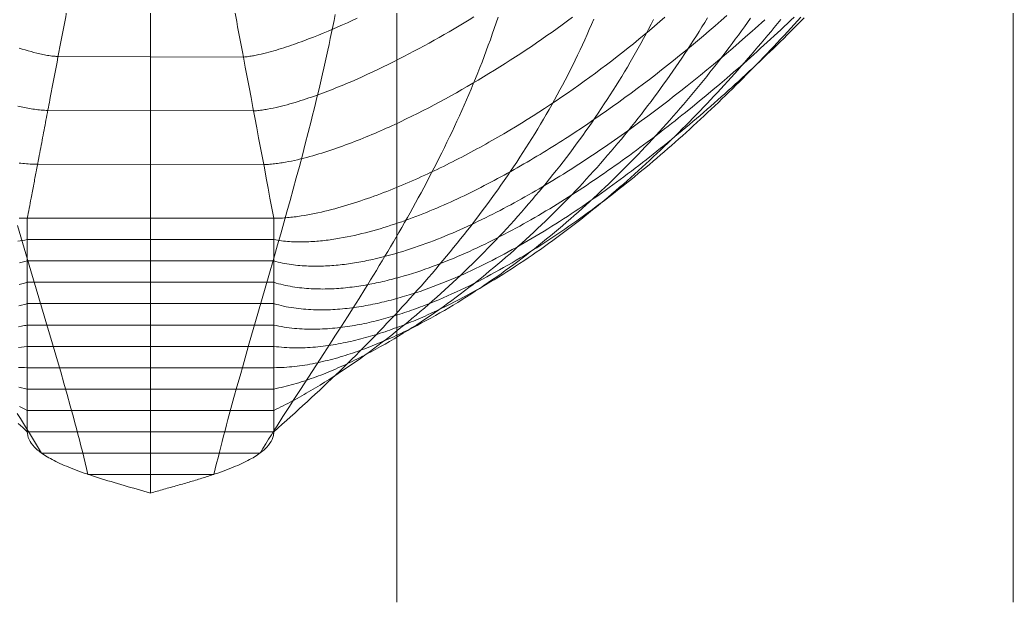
# Model space of a CAD drawing. Extents: x 11249 to 82946, y 15238 to 34763.
# Drawn here: x 55628 to 56434, y 24500 to 24973 of the extents above; entities that cross this region are included whole.
import ezdxf

# ---------------------------------------------------------------- set-up
doc = ezdxf.new("R2010")
doc.units = 0
doc.header["$LTSCALE"] = 250
doc.layers.add('03_Lines_Frames1', color=7, linetype='CONTINUOUS', lineweight=15)
doc.layers.add('03_Lines_Grid', color=253, linetype='CONTINUOUS', lineweight=15)
doc.layers.add('Make2D$Annotation$S0CO1', color=1, linetype='CONTINUOUS', true_color=0xff0000)

# ---------------------------------------------------------------- blocks, each defined once
blk = doc.blocks.new('*U5')
at = {"layer": '03_Lines_Grid'}
blk.add_line((0, -4367.57), (0, 3839.97), dxfattribs=at)
blk = doc.blocks.new('*U6')
at = {"layer": 'Make2D$Annotation$S0CO1', "color": 0, "linetype": 'ByBlock', "lineweight": -2, "transparency": 16777216}
for p in [(2000, 0), (2500, 0)]:
    blk.add_blockref('*U5', p, dxfattribs=at)

msp = doc.modelspace()

# ---------------------------------------------------------------- linework, layer by layer
at = {"layer": '03_Lines_Frames1', "color": 2}
for p, q in [((55733.82, 27131.63), (55733.82, 24588.99)), ((55633.82, 24812.01), (55633.82, 24638.81)), ((55833.82, 24638.81), (55833.82, 24812.01))]:
    msp.add_line(p, q, dxfattribs=at)
for points in [[(56015.88, 24975.32), (56014.33, 24970.67), (56012.78, 24966.1), (56011.19, 24961.53), (56009.58, 24956.97), (56007.93, 24952.43), (56006.26, 24947.89), (56004.56, 24943.37), (56002.82, 24938.85), (56001.07, 24934.35), (55999.32, 24929.95), (55997.54, 24925.56), (55995.75, 24921.19), (55993.92, 24916.82), (55992.07, 24912.47), (55990.2, 24908.13), (55988.31, 24903.79), (55986.39, 24899.47), (55984.45, 24895.16), (55982.48, 24890.86), (55980.5, 24886.57), (55978.49, 24882.29), (55976.46, 24878.02), (55974.4, 24873.75), (55972.33, 24869.5), (55970.23, 24865.25), (55968.18, 24861.14), (55966.11, 24857.04), (55964.02, 24852.94), (55961.91, 24848.86), (55959.79, 24844.79), (55957.65, 24840.73), (55955.5, 24836.67), (55953.32, 24832.63), (55951.14, 24828.59), (55948.93, 24824.57), (55946.71, 24820.55), (55944.48, 24816.53), (55942.23, 24812.53), (55939.96, 24808.53), (55937.69, 24804.54), (55935.39, 24800.55), (55933.14, 24796.67), (55930.88, 24792.8), (55928.62, 24788.94), (55926.34, 24785.09), (55924.05, 24781.25), (55921.75, 24777.41), (55919.44, 24773.59), (55917.12, 24769.76), (55914.79, 24765.95), (55912.45, 24762.14), (55910.11, 24758.33), (55907.75, 24754.53), (55903.01, 24746.93), (55898.23, 24739.35), (55893.53, 24731.94), (55888.8, 24724.54), (55884.05, 24717.16), (55879.29, 24709.78), (55874.51, 24702.41), (55855.39, 24673.02), (55850.65, 24665.71), (55845.92, 24658.39), (55841.22, 24651.06), (55836.55, 24643.71), (55834.22, 24640.03), (55831.9, 24636.34), (55829.6, 24632.64), (55827.3, 24628.94), (55825.01, 24625.22), (55822.73, 24621.5), (55645.3, 24621.5), (55642.89, 24625.53), (55640.47, 24629.55), (55638.03, 24633.56), (55635.58, 24637.55), (55633.13, 24641.54), (55630.66, 24645.52), (55628.18, 24649.49), (55625.7, 24653.46)], [(56201.54, 24976.64), (56196.8, 24972.44), (56192.04, 24968.28), (56187.26, 24964.15), (56182.45, 24960.04), (56177.67, 24956), (56172.87, 24952), (56168.04, 24948.02), (56163.19, 24944.07), (56158.32, 24940.14), (56153.43, 24936.24), (56148.51, 24932.38), (56143.57, 24928.53), (56138.67, 24924.76), (56133.74, 24921.02), (56128.79, 24917.3), (56123.82, 24913.61), (56118.83, 24909.95), (56113.82, 24906.32), (56108.79, 24902.72), (56103.73, 24899.14), (56098.7, 24895.63), (56093.65, 24892.15), (56088.57, 24888.7), (56083.48, 24885.27), (56078.36, 24881.89), (56073.22, 24878.53), (56070.64, 24876.87), (56068.06, 24875.21), (56065.47, 24873.56), (56062.88, 24871.92), (56060.29, 24870.3), (56057.7, 24868.68), (56055.1, 24867.08), (56052.5, 24865.49), (56049.89, 24863.9), (56047.28, 24862.32), (56044.66, 24860.76), (56042.03, 24859.2), (56039.4, 24857.65), (56036.76, 24856.11), (56034.12, 24854.59), (56031.47, 24853.07), (56028.82, 24851.56), (56026.16, 24850.07), (56023.49, 24848.58), (56020.81, 24847.11), (56018.14, 24845.65), (56015.46, 24844.2), (56012.77, 24842.76), (56010.08, 24841.34), (56007.38, 24839.92), (56004.68, 24838.52), (56001.97, 24837.13), (55999.25, 24835.76), (55996.52, 24834.39), (55993.79, 24833.04), (55991.05, 24831.71), (55988.31, 24830.38), (55985.56, 24829.07), (55982.8, 24827.78), (55980.04, 24826.5), (55977.26, 24825.23), (55974.48, 24823.98), (55971.69, 24822.74), (55968.9, 24821.52), (55966.1, 24820.32), (55963.29, 24819.13), (55960.47, 24817.96), (55957.65, 24816.81), (55954.82, 24815.67), (55951.97, 24814.55), (55949.12, 24813.45), (55946.26, 24812.37), (55943.4, 24811.31), (55940.53, 24810.27), (55937.64, 24809.25), (55934.76, 24808.25), (55931.86, 24807.28), (55928.94, 24806.32), (55926.02, 24805.39), (55923.09, 24804.48), (55920.15, 24803.6), (55917.21, 24802.74), (55914.25, 24801.91), (55911.29, 24801.11), (55908.32, 24800.33), (55905.32, 24799.58), (55902.32, 24798.86), (55899.31, 24798.18), (55896.29, 24797.53), (55893.26, 24796.91), (55890.23, 24796.33), (55887.19, 24795.79), (55885.66, 24795.53), (55884.14, 24795.28), (55882.6, 24795.04), (55881.06, 24794.82), (55879.52, 24794.6), (55877.97, 24794.39), (55876.43, 24794.2), (55874.88, 24794.02), (55873.34, 24793.85), (55871.79, 24793.69), (55870.23, 24793.54), (55868.66, 24793.41), (55867.1, 24793.29), (55865.54, 24793.18), (55863.97, 24793.09), (55862.4, 24793.02), (55860.84, 24792.95), (55859.27, 24792.91), (55857.68, 24792.87), (55856.1, 24792.86), (55854.51, 24792.86), (55852.93, 24792.88), (55851.34, 24792.91), (55849.76, 24792.97), (55848.18, 24793.04), (55846.59, 24793.14), (55844.99, 24793.25), (55843.38, 24793.39), (55841.78, 24793.54), (55840.18, 24793.72), (55838.59, 24793.93), (55836.99, 24794.16), (55835.41, 24794.41), (55833.82, 24794.69), (55633.82, 24794.69), (55631.94, 24794.36), (55630.05, 24794.06), (55628.16, 24793.79), (55626.27, 24793.53)], [(56245.21, 24973.33), (56242.6, 24970.12), (56239.98, 24966.92), (56237.35, 24963.72), (56234.71, 24960.54), (56232.06, 24957.37), (56229.4, 24954.2), (56226.72, 24951.05), (56224.04, 24947.9), (56221.34, 24944.77), (56218.63, 24941.64), (56215.91, 24938.53), (56213.2, 24935.44), (56210.47, 24932.36), (56207.73, 24929.29), (56204.98, 24926.24), (56202.22, 24923.19), (56199.45, 24920.15), (56196.67, 24917.12), (56193.87, 24914.11), (56191.07, 24911.1), (56188.25, 24908.1), (56185.43, 24905.12), (56182.59, 24902.14), (56179.74, 24899.18), (56176.88, 24896.22), (56174, 24893.28), (56171.12, 24890.35), (56168.24, 24887.44), (56165.34, 24884.54), (56162.44, 24881.66), (56159.52, 24878.78), (56156.6, 24875.92), (56153.66, 24873.07), (56150.71, 24870.23), (56147.75, 24867.4), (56144.77, 24864.59), (56141.79, 24861.78), (56138.79, 24858.99), (56135.79, 24856.21), (56132.77, 24853.45), (56129.74, 24850.69), (56126.69, 24847.95), (56123.64, 24845.23), (56120.58, 24842.52), (56117.51, 24839.83), (56114.43, 24837.15), (56111.34, 24834.48), (56108.23, 24831.83), (56105.11, 24829.19), (56101.98, 24826.57), (56098.84, 24823.96), (56095.69, 24821.37), (56092.52, 24818.79), (56089.34, 24816.23), (56086.15, 24813.68), (56082.95, 24811.15), (56079.73, 24808.63), (56076.5, 24806.13), (56073.26, 24803.65), (56070.01, 24801.18), (56066.74, 24798.74), (56063.46, 24796.31), (56060.17, 24793.89), (56056.87, 24791.5), (56053.55, 24789.13), (56050.22, 24786.77), (56046.88, 24784.43), (56043.52, 24782.11), (56040.15, 24779.82), (56036.76, 24777.54), (56033.36, 24775.28), (56029.95, 24773.05), (56026.52, 24770.83), (56023.08, 24768.64), (56019.62, 24766.47), (56016.15, 24764.32), (56012.67, 24762.2), (56009.16, 24760.1), (56005.65, 24758.02), (56002.12, 24755.97), (55998.57, 24753.94), (55995.01, 24751.94), (55991.44, 24749.97), (55987.84, 24748.02), (55984.23, 24746.11), (55980.6, 24744.22), (55976.96, 24742.36), (55973.3, 24740.53), (55969.63, 24738.73), (55965.94, 24736.97), (55962.23, 24735.24), (55958.5, 24733.54), (55956.63, 24732.7), (55954.75, 24731.88), (55952.87, 24731.06), (55950.99, 24730.25), (55949.1, 24729.45), (55947.21, 24728.66), (55945.31, 24727.88), (55943.41, 24727.11), (55941.51, 24726.36), (55939.6, 24725.61), (55937.68, 24724.87), (55935.77, 24724.14), (55933.84, 24723.43), (55931.92, 24722.72), (55929.98, 24722.02), (55928.04, 24721.34), (55926.09, 24720.66), (55924.14, 24720), (55922.18, 24719.35), (55920.22, 24718.71), (55918.26, 24718.09), (55916.29, 24717.48), (55914.32, 24716.88), (55912.34, 24716.3), (55910.36, 24715.73), (55908.38, 24715.17), (55906.39, 24714.63), (55904.4, 24714.11), (55902.4, 24713.6), (55900.4, 24713.1), (55898.38, 24712.62), (55896.36, 24712.15), (55894.34, 24711.7), (55892.31, 24711.26), (55890.28, 24710.85), (55888.24, 24710.45), (55886.21, 24710.07), (55884.16, 24709.71), (55882.11, 24709.36), (55880.05, 24709.04), (55877.98, 24708.73), (55875.92, 24708.45), (55873.85, 24708.18), (55871.77, 24707.94), (55869.7, 24707.72), (55867.62, 24707.53), (55865.52, 24707.35), (55863.43, 24707.2), (55861.33, 24707.08), (55859.22, 24706.98), (55857.12, 24706.91), (55855.02, 24706.86), (55852.91, 24706.84), (55850.81, 24706.85), (55848.68, 24706.89), (55846.55, 24706.96), (55844.42, 24707.07), (55842.29, 24707.2), (55840.17, 24707.37), (55838.05, 24707.58), (55835.93, 24707.81), (55833.82, 24708.09), (55633.82, 24708.09), (55631.4, 24707.78), (55628.98, 24707.5), (55626.56, 24707.27)]]:
    msp.add_lwpolyline(points, dxfattribs=at)
at = {"layer": '03_Lines_Frames1'}
for points in [[(55883.7, 24977.49), (55882.72, 24972.55), (55881.71, 24967.61), (55880.72, 24962.79), (55879.71, 24957.97), (55878.69, 24953.15), (55877.65, 24948.35), (55876.6, 24943.54), (55875.53, 24938.74), (55874.45, 24933.95), (55873.36, 24929.16), (55872.25, 24924.37), (55871.13, 24919.58), (55870, 24914.8), (55868.85, 24910.02), (55867.69, 24905.24), (55866.52, 24900.46), (55865.34, 24895.68), (55864.15, 24890.9), (55861.81, 24881.64), (55859.43, 24872.41), (55857.02, 24863.19), (55854.58, 24853.99), (55852.11, 24844.79), (55849.62, 24835.6), (55847.09, 24826.41), (55844.54, 24817.21), (55842.03, 24808.26), (55839.51, 24799.31), (55836.97, 24790.37), (55834.42, 24781.44), (55829.29, 24763.58), (55819.05, 24728.13), (55813.98, 24710.54), (55811.46, 24701.74), (55808.95, 24692.94), (55806.45, 24684.13), (55803.98, 24675.32), (55801.51, 24666.44), (55799.07, 24657.57), (55796.67, 24648.71), (55795.48, 24644.28), (55794.3, 24639.85), (55793.14, 24635.41), (55791.98, 24630.97), (55790.84, 24626.53), (55789.71, 24622.08), (55788.59, 24617.62), (55787.48, 24613.16), (55786.38, 24608.68), (55785.3, 24604.2), (55683.07, 24604.2), (55681.95, 24608.87), (55680.81, 24613.53), (55679.66, 24618.18), (55678.49, 24622.82), (55677.31, 24627.45), (55676.12, 24632.08), (55674.91, 24636.7), (55673.69, 24641.31), (55672.46, 24645.92), (55671.22, 24650.53), (55669.97, 24655.14), (55668.7, 24659.75), (55666.14, 24668.98), (55663.54, 24678.22), (55660.94, 24687.34), (55658.31, 24696.45), (55655.66, 24705.56), (55653, 24714.67), (55650.32, 24723.77), (55647.63, 24732.86), (55636.75, 24769.44), (55631.29, 24787.84), (55628.57, 24797.05), (55625.86, 24806.25)], [(55996.3, 24975.42), (55992.31, 24972.98), (55988.3, 24970.57), (55984.28, 24968.17), (55980.26, 24965.8), (55976.21, 24963.44), (55972.16, 24961.11), (55968.1, 24958.79), (55964.02, 24956.5), (55959.93, 24954.23), (55955.83, 24951.98), (55951.72, 24949.76), (55947.59, 24947.55), (55943.45, 24945.37), (55939.3, 24943.22), (55935.14, 24941.09), (55930.97, 24938.98), (55926.78, 24936.91), (55922.58, 24934.85), (55918.37, 24932.83), (55914.15, 24930.84), (55909.91, 24928.87), (55905.66, 24926.94), (55901.39, 24925.03), (55897.11, 24923.17), (55892.82, 24921.33), (55890.67, 24920.43), (55888.51, 24919.54), (55886.35, 24918.65), (55884.19, 24917.78), (55882.03, 24916.92), (55879.86, 24916.06), (55877.69, 24915.22), (55875.51, 24914.39), (55873.33, 24913.57), (55871.14, 24912.76), (55868.96, 24911.97), (55866.77, 24911.19), (55864.57, 24910.42), (55862.37, 24909.67), (55860.17, 24908.93), (55857.96, 24908.2), (55855.75, 24907.49), (55853.53, 24906.8), (55851.31, 24906.12), (55849.09, 24905.47), (55846.86, 24904.83), (55844.63, 24904.21), (55842.39, 24903.62), (55840.14, 24903.04), (55837.89, 24902.5), (55835.64, 24901.98), (55833.38, 24901.48), (55831.12, 24901.02), (55828.86, 24900.6), (55827.72, 24900.4), (55826.58, 24900.21), (55825.45, 24900.04), (55824.31, 24899.87), (55823.17, 24899.72), (55822.03, 24899.58), (55820.89, 24899.46), (55819.74, 24899.35), (55818.6, 24899.27), (55817.45, 24899.21), (55650.49, 24899.62), (55649.81, 24899.62), (55649.12, 24899.63), (55647.75, 24899.68), (55646.39, 24899.76), (55645.03, 24899.87), (55643.67, 24900), (55642.31, 24900.15), (55640.96, 24900.33), (55639.61, 24900.51), (55638.26, 24900.72), (55636.91, 24900.93), (55635.56, 24901.16), (55634.22, 24901.41), (55632.88, 24901.66), (55631.54, 24901.93), (55630.2, 24902.21), (55628.87, 24902.49), (55626.2, 24903.1)], [(56093.43, 24973.58), (56091.66, 24969.39), (56089.86, 24965.22), (56088.03, 24961.06), (56086.17, 24956.91), (56084.28, 24952.77), (56082.36, 24948.65), (56080.42, 24944.54), (56078.44, 24940.45), (56076.44, 24936.37), (56074.41, 24932.3), (56072.35, 24928.25), (56070.27, 24924.21), (56068.16, 24920.18), (56066.02, 24916.17), (56063.86, 24912.17), (56061.67, 24908.19), (56059.45, 24904.22), (56057.21, 24900.26), (56054.95, 24896.32), (56052.66, 24892.4), (56050.34, 24888.48), (56048, 24884.59), (56045.64, 24880.7), (56043.26, 24876.83), (56040.85, 24872.98), (56038.42, 24869.14), (56035.96, 24865.31), (56033.49, 24861.5), (56030.99, 24857.7), (56028.47, 24853.92), (56025.93, 24850.15), (56023.37, 24846.39), (56020.78, 24842.65), (56018.18, 24838.93), (56015.56, 24835.21), (56012.92, 24831.51), (56010.26, 24827.83), (56007.57, 24824.16), (56004.87, 24820.5), (56002.15, 24816.86), (55999.42, 24813.23), (55996.66, 24809.62), (55993.89, 24806.01), (55991.1, 24802.43), (55988.29, 24798.85), (55985.46, 24795.29), (55982.62, 24791.74), (55979.76, 24788.21), (55976.89, 24784.69), (55973.99, 24781.18), (55971.09, 24777.69), (55968.16, 24774.21), (55965.22, 24770.74), (55962.27, 24767.29), (55959.3, 24763.84), (55956.32, 24760.41), (55953.32, 24757), (55950.31, 24753.59), (55947.28, 24750.2), (55944.24, 24746.82), (55941.18, 24743.46), (55938.11, 24740.1), (55935.03, 24736.76), (55931.94, 24733.43), (55928.83, 24730.12), (55925.71, 24726.81), (55922.58, 24723.52), (55919.43, 24720.24), (55916.27, 24716.97), (55913.1, 24713.71), (55909.92, 24710.46), (55906.73, 24707.23), (55903.52, 24704), (55900.31, 24700.79), (55897.08, 24697.59), (55893.84, 24694.4), (55890.59, 24691.22), (55887.33, 24688.06), (55884.06, 24684.9), (55880.78, 24681.75), (55877.49, 24678.62), (55874.18, 24675.49), (55870.87, 24672.38), (55867.55, 24669.28), (55864.22, 24666.19), (55860.88, 24663.1), (55857.53, 24660.03), (55854.17, 24656.97), (55850.8, 24653.92), (55847.42, 24650.88), (55844.03, 24647.85), (55840.64, 24644.82), (55837.23, 24641.81), (55833.82, 24638.81), (55633.82, 24638.81), (55630.12, 24642.12), (55626.43, 24645.44)], [(56261.46, 24975.29), (56258.74, 24972.26), (56256.05, 24969.28), (56253.34, 24966.31), (56250.62, 24963.34), (56247.9, 24960.39), (56245.16, 24957.44), (56242.42, 24954.5), (56239.66, 24951.57), (56236.9, 24948.65), (56234.13, 24945.73), (56231.35, 24942.83), (56228.56, 24939.93), (56225.76, 24937.05), (56222.95, 24934.17), (56220.13, 24931.3), (56217.3, 24928.44), (56214.46, 24925.59), (56211.65, 24922.78), (56208.83, 24919.97), (56206, 24917.18), (56203.16, 24914.4), (56200.31, 24911.62), (56197.45, 24908.85), (56194.59, 24906.1), (56191.71, 24903.35), (56188.83, 24900.61), (56185.93, 24897.88), (56183.03, 24895.16), (56180.12, 24892.45), (56177.2, 24889.75), (56174.27, 24887.06), (56171.33, 24884.38), (56168.38, 24881.71), (56165.45, 24879.07), (56162.51, 24876.44), (56159.56, 24873.83), (56156.61, 24871.22), (56153.64, 24868.62), (56150.66, 24866.03), (56147.68, 24863.46), (56144.68, 24860.89), (56141.68, 24858.34), (56138.66, 24855.8), (56135.64, 24853.27), (56132.61, 24850.75), (56129.56, 24848.24), (56126.51, 24845.74), (56123.45, 24843.26), (56120.38, 24840.79), (56117.31, 24838.34), (56114.23, 24835.91), (56111.15, 24833.48), (56108.05, 24831.08), (56104.94, 24828.68), (56101.83, 24826.3), (56098.7, 24823.93), (56095.56, 24821.58), (56092.42, 24819.24), (56089.26, 24816.91), (56086.09, 24814.6), (56082.91, 24812.31), (56079.72, 24810.03), (56076.51, 24807.76), (56073.3, 24805.51), (56070.07, 24803.28), (56066.84, 24801.06), (56063.6, 24798.87), (56060.35, 24796.69), (56057.08, 24794.52), (56053.81, 24792.38), (56050.52, 24790.25), (56047.22, 24788.15), (56043.91, 24786.06), (56040.58, 24783.99), (56037.25, 24781.94), (56033.9, 24779.91), (56030.54, 24777.91), (56027.16, 24775.92), (56023.78, 24773.95), (56020.38, 24772.01), (56016.96, 24770.09), (56013.53, 24768.19), (56010.09, 24766.32), (56006.63, 24764.46), (56003.16, 24762.64), (55999.68, 24760.84), (55996.18, 24759.06), (55992.67, 24757.32), (55989.15, 24755.6), (55985.6, 24753.9), (55982.04, 24752.23), (55978.46, 24750.6), (55974.87, 24748.99), (55971.27, 24747.42), (55967.65, 24745.88), (55964.02, 24744.38), (55960.37, 24742.91), (55956.68, 24741.46), (55954.84, 24740.76), (55952.99, 24740.06), (55951.14, 24739.37), (55949.28, 24738.69), (55947.42, 24738.03), (55945.55, 24737.37), (55943.69, 24736.72), (55941.82, 24736.09), (55939.94, 24735.46), (55938.06, 24734.85), (55936.18, 24734.24), (55934.29, 24733.65), (55932.4, 24733.07), (55930.51, 24732.5), (55928.59, 24731.94), (55926.67, 24731.38), (55924.75, 24730.85), (55922.82, 24730.32), (55920.9, 24729.81), (55918.96, 24729.31), (55917.03, 24728.83), (55915.09, 24728.36), (55913.15, 24727.9), (55911.2, 24727.46), (55909.25, 24727.03), (55907.3, 24726.62), (55905.35, 24726.22), (55903.39, 24725.84), (55901.42, 24725.47), (55899.46, 24725.12), (55897.47, 24724.78), (55895.47, 24724.46), (55893.48, 24724.16), (55891.48, 24723.87), (55889.48, 24723.61), (55887.47, 24723.36), (55885.47, 24723.13), (55883.46, 24722.92), (55881.42, 24722.73), (55879.39, 24722.56), (55877.35, 24722.41), (55875.31, 24722.28), (55873.28, 24722.18), (55871.23, 24722.1), (55869.19, 24722.04), (55867.15, 24722), (55865.07, 24721.99), (55863, 24722.01), (55860.92, 24722.05), (55858.85, 24722.12), (55856.78, 24722.22), (55854.71, 24722.35), (55852.64, 24722.5), (55850.57, 24722.69), (55848.46, 24722.91), (55846.35, 24723.16), (55844.25, 24723.45), (55842.15, 24723.77), (55840.06, 24724.12), (55837.97, 24724.52), (55835.89, 24724.94), (55833.82, 24725.41), (55633.82, 24725.41), (55632.62, 24725.14), (55631.43, 24724.88), (55630.23, 24724.63), (55629.03, 24724.39), (55626.63, 24723.93)], [(56220.69, 24974.37), (56218.24, 24970.93), (56215.78, 24967.5), (56213.31, 24964.09), (56210.82, 24960.68), (56208.32, 24957.28), (56205.8, 24953.9), (56203.27, 24950.53), (56200.73, 24947.16), (56198.17, 24943.81), (56195.59, 24940.47), (56193, 24937.14), (56190.4, 24933.82), (56187.78, 24930.52), (56185.15, 24927.22), (56182.5, 24923.94), (56179.84, 24920.66), (56177.16, 24917.4), (56174.47, 24914.16), (56171.77, 24910.92), (56169.05, 24907.69), (56166.31, 24904.48), (56163.57, 24901.28), (56160.81, 24898.09), (56158.03, 24894.92), (56155.24, 24891.75), (56152.44, 24888.6), (56149.62, 24885.47), (56146.78, 24882.34), (56143.94, 24879.23), (56141.08, 24876.13), (56138.2, 24873.04), (56135.31, 24869.97), (56132.41, 24866.91), (56129.49, 24863.87), (56126.56, 24860.83), (56123.61, 24857.81), (56120.65, 24854.81), (56117.68, 24851.82), (56114.69, 24848.84), (56111.68, 24845.88), (56108.67, 24842.93), (56105.63, 24840), (56102.59, 24837.08), (56099.53, 24834.18), (56096.45, 24831.29), (56093.36, 24828.42), (56090.26, 24825.56), (56087.14, 24822.72), (56084.01, 24819.9), (56080.87, 24817.09), (56077.71, 24814.3), (56074.53, 24811.52), (56071.34, 24808.76), (56068.14, 24806.02), (56064.92, 24803.29), (56061.68, 24800.58), (56058.44, 24797.89), (56055.17, 24795.22), (56051.9, 24792.56), (56048.6, 24789.92), (56045.3, 24787.31), (56041.98, 24784.71), (56038.64, 24782.13), (56035.29, 24779.57), (56031.92, 24777.03), (56028.53, 24774.51), (56025.14, 24772.01), (56021.72, 24769.53), (56018.29, 24767.07), (56014.85, 24764.64), (56011.39, 24762.23), (56007.91, 24759.84), (56004.42, 24757.47), (56000.92, 24755.13), (55997.39, 24752.81), (55993.86, 24750.51), (55990.3, 24748.24), (55986.73, 24746), (55983.14, 24743.78), (55979.54, 24741.59), (55975.92, 24739.42), (55972.28, 24737.29), (55968.63, 24735.18), (55964.95, 24733.1), (55961.27, 24731.06), (55957.56, 24729.04), (55953.84, 24727.06), (55950.1, 24725.11), (55946.34, 24723.19), (55944.45, 24722.25), (55942.56, 24721.31), (55940.67, 24720.39), (55938.77, 24719.47), (55936.87, 24718.56), (55934.96, 24717.67), (55933.04, 24716.78), (55931.13, 24715.9), (55929.21, 24715.03), (55927.28, 24714.17), (55925.35, 24713.32), (55923.41, 24712.49), (55921.47, 24711.66), (55919.53, 24710.84), (55917.58, 24710.04), (55915.62, 24709.25), (55913.66, 24708.47), (55911.7, 24707.7), (55909.73, 24706.94), (55907.76, 24706.2), (55905.78, 24705.46), (55903.8, 24704.74), (55901.81, 24704.04), (55899.82, 24703.35), (55897.82, 24702.67), (55895.82, 24702), (55893.81, 24701.35), (55891.8, 24700.72), (55889.79, 24700.1), (55887.77, 24699.49), (55885.74, 24698.9), (55883.71, 24698.33), (55881.68, 24697.77), (55879.64, 24697.23), (55877.6, 24696.71), (55875.55, 24696.21), (55873.5, 24695.72), (55871.44, 24695.26), (55869.38, 24694.81), (55867.31, 24694.38), (55865.24, 24693.97), (55863.17, 24693.59), (55861.09, 24693.22), (55859.01, 24692.88), (55856.93, 24692.56), (55854.84, 24692.26), (55852.75, 24691.99), (55850.65, 24691.75), (55848.56, 24691.52), (55846.46, 24691.33), (55844.35, 24691.16), (55842.25, 24691.02), (55840.14, 24690.91), (55838.04, 24690.83), (55835.93, 24690.79), (55833.82, 24690.77), (55633.82, 24690.77), (55631.43, 24690.79), (55629.05, 24690.84), (55626.66, 24690.93)], [(56264.19, 24974.74), (56261.44, 24971.93), (56258.68, 24969.13), (56255.92, 24966.35), (56253.14, 24963.56), (56250.36, 24960.79), (56247.61, 24958.07), (56244.86, 24955.36), (56242.1, 24952.65), (56239.33, 24949.95), (56236.55, 24947.26), (56233.76, 24944.58), (56230.97, 24941.91), (56228.17, 24939.25), (56225.36, 24936.59), (56222.54, 24933.94), (56219.72, 24931.3), (56216.89, 24928.67), (56214.05, 24926.04), (56211.2, 24923.42), (56208.35, 24920.82), (56205.49, 24918.21), (56202.66, 24915.66), (56199.83, 24913.11), (56196.99, 24910.58), (56194.14, 24908.05), (56191.28, 24905.53), (56188.42, 24903.01), (56185.55, 24900.51), (56182.68, 24898.01), (56179.79, 24895.53), (56176.9, 24893.05), (56174.01, 24890.58), (56171.1, 24888.11), (56168.19, 24885.66), (56165.27, 24883.22), (56162.34, 24880.78), (56159.4, 24878.35), (56156.49, 24875.97), (56153.58, 24873.59), (56150.65, 24871.21), (56147.72, 24868.85), (56144.78, 24866.5), (56141.84, 24864.16), (56138.88, 24861.83), (56135.92, 24859.51), (56132.95, 24857.19), (56129.97, 24854.89), (56126.99, 24852.6), (56123.99, 24850.32), (56120.99, 24848.05), (56117.98, 24845.79), (56114.96, 24843.54), (56111.94, 24841.31), (56108.92, 24839.1), (56105.9, 24836.9), (56102.87, 24834.71), (56099.83, 24832.54), (56096.78, 24830.38), (56093.73, 24828.23), (56090.66, 24826.1), (56087.59, 24823.97), (56084.5, 24821.86), (56081.41, 24819.77), (56078.31, 24817.69), (56075.2, 24815.62), (56072.08, 24813.57), (56068.94, 24811.53), (56065.8, 24809.5), (56062.65, 24807.5), (56059.5, 24805.51), (56056.34, 24803.53), (56053.16, 24801.58), (56049.98, 24799.64), (56046.79, 24797.72), (56043.58, 24795.81), (56040.37, 24793.93), (56037.15, 24792.06), (56033.91, 24790.21), (56030.67, 24788.38), (56027.41, 24786.57), (56024.14, 24784.78), (56020.86, 24783.01), (56017.57, 24781.26), (56014.27, 24779.53), (56010.95, 24777.82), (56007.62, 24776.14), (56004.28, 24774.47), (56000.92, 24772.83), (55997.56, 24771.22), (55994.18, 24769.63), (55990.79, 24768.06), (55987.39, 24766.53), (55983.97, 24765.02), (55980.53, 24763.53), (55977.08, 24762.07), (55973.62, 24760.64), (55970.14, 24759.24), (55966.65, 24757.88), (55963.15, 24756.54), (55959.63, 24755.24), (55956.1, 24753.97), (55952.54, 24752.73), (55948.96, 24751.53), (55947.16, 24750.94), (55945.37, 24750.37), (55943.57, 24749.8), (55941.76, 24749.24), (55939.96, 24748.7), (55938.15, 24748.16), (55936.33, 24747.64), (55934.52, 24747.12), (55932.7, 24746.62), (55930.88, 24746.13), (55929.05, 24745.64), (55927.22, 24745.17), (55925.37, 24744.71), (55923.51, 24744.26), (55921.65, 24743.82), (55919.78, 24743.39), (55917.92, 24742.98), (55916.05, 24742.58), (55914.18, 24742.19), (55912.3, 24741.82), (55910.43, 24741.46), (55908.55, 24741.12), (55906.67, 24740.79), (55904.78, 24740.47), (55902.89, 24740.17), (55901, 24739.89), (55899.11, 24739.62), (55897.21, 24739.36), (55895.29, 24739.12), (55893.36, 24738.9), (55891.43, 24738.69), (55889.5, 24738.51), (55887.57, 24738.34), (55885.63, 24738.18), (55883.69, 24738.05), (55881.76, 24737.94), (55879.79, 24737.84), (55877.82, 24737.77), (55875.85, 24737.72), (55873.88, 24737.69), (55871.91, 24737.68), (55869.94, 24737.69), (55867.97, 24737.73), (55866, 24737.79), (55863.99, 24737.88), (55861.99, 24737.99), (55859.98, 24738.13), (55857.98, 24738.29), (55855.98, 24738.49), (55853.98, 24738.71), (55851.99, 24738.96), (55849.99, 24739.24), (55847.94, 24739.56), (55845.9, 24739.91), (55843.87, 24740.29), (55841.85, 24740.71), (55839.83, 24741.16), (55837.82, 24741.65), (55835.81, 24742.17), (55833.82, 24742.73), (55633.82, 24742.73), (55632.66, 24742.4), (55631.5, 24742.09), (55629.17, 24741.48), (55626.83, 24740.92)], [(56185.82, 24974.74), (56183.58, 24971.06), (56181.32, 24967.39), (56179.04, 24963.74), (56176.75, 24960.1), (56174.43, 24956.46), (56172.09, 24952.85), (56169.74, 24949.24), (56167.36, 24945.64), (56164.97, 24942.06), (56162.56, 24938.49), (56160.13, 24934.94), (56157.68, 24931.39), (56155.21, 24927.86), (56152.73, 24924.35), (56150.22, 24920.83), (56147.69, 24917.33), (56145.14, 24913.84), (56142.57, 24910.36), (56139.99, 24906.9), (56137.38, 24903.45), (56134.76, 24900.02), (56132.12, 24896.6), (56129.46, 24893.19), (56126.79, 24889.79), (56124.1, 24886.41), (56121.39, 24883.05), (56118.66, 24879.7), (56115.91, 24876.36), (56113.15, 24873.04), (56110.37, 24869.73), (56107.57, 24866.43), (56104.75, 24863.15), (56101.91, 24859.88), (56099.06, 24856.62), (56096.19, 24853.38), (56093.3, 24850.15), (56090.39, 24846.94), (56087.47, 24843.75), (56084.53, 24840.57), (56081.58, 24837.41), (56078.6, 24834.26), (56075.61, 24831.13), (56072.61, 24828.01), (56069.58, 24824.91), (56066.55, 24821.83), (56063.49, 24818.76), (56060.42, 24815.71), (56057.33, 24812.68), (56054.22, 24809.66), (56051.1, 24806.65), (56047.96, 24803.67), (56044.8, 24800.7), (56041.63, 24797.75), (56038.44, 24794.82), (56035.24, 24791.9), (56032.02, 24789.01), (56028.78, 24786.13), (56025.53, 24783.27), (56022.26, 24780.43), (56018.97, 24777.61), (56015.67, 24774.81), (56012.35, 24772.02), (56009.01, 24769.26), (56005.66, 24766.52), (56002.3, 24763.8), (55998.91, 24761.1), (55995.52, 24758.42), (55992.1, 24755.76), (55988.67, 24753.12), (55985.22, 24750.5), (55981.76, 24747.91), (55978.28, 24745.34), (55974.78, 24742.8), (55971.27, 24740.28), (55967.74, 24737.78), (55964.19, 24735.31), (55960.63, 24732.86), (55957.05, 24730.44), (55953.46, 24728.05), (55949.85, 24725.68), (55946.22, 24723.34), (55942.58, 24721.03), (55938.92, 24718.75), (55935.24, 24716.5), (55931.54, 24714.28), (55927.82, 24712.09), (55924.1, 24709.95), (55920.36, 24707.83), (55916.6, 24705.75), (55914.72, 24704.72), (55912.82, 24703.7), (55910.93, 24702.7), (55909.02, 24701.7), (55907.12, 24700.7), (55905.21, 24699.72), (55903.29, 24698.75), (55901.37, 24697.79), (55899.44, 24696.84), (55897.51, 24695.9), (55895.58, 24694.98), (55893.65, 24694.07), (55891.71, 24693.16), (55889.77, 24692.27), (55887.82, 24691.39), (55885.87, 24690.52), (55883.91, 24689.67), (55881.94, 24688.82), (55879.99, 24688), (55878.02, 24687.18), (55876.05, 24686.38), (55874.07, 24685.59), (55872.09, 24684.82), (55870.11, 24684.06), (55868.11, 24683.31), (55866.12, 24682.58), (55864.13, 24681.88), (55862.13, 24681.18), (55860.13, 24680.5), (55858.13, 24679.84), (55856.12, 24679.2), (55854.1, 24678.57), (55852.08, 24677.96), (55850.05, 24677.38), (55848.04, 24676.81), (55846.03, 24676.27), (55844.01, 24675.74), (55841.98, 24675.24), (55839.94, 24674.76), (55837.91, 24674.3), (55835.86, 24673.86), (55833.82, 24673.45), (55633.82, 24673.45), (55631.53, 24673.91), (55629.24, 24674.4), (55626.96, 24674.91)], [(56076.19, 24975.2), (56072.08, 24972.17), (56067.95, 24969.16), (56063.81, 24966.17), (56059.65, 24963.2), (56055.48, 24960.26), (56051.29, 24957.34), (56047.08, 24954.45), (56042.85, 24951.57), (56038.61, 24948.72), (56034.35, 24945.89), (56030.08, 24943.09), (56025.79, 24940.31), (56021.48, 24937.56), (56017.16, 24934.83), (56012.82, 24932.12), (56008.47, 24929.44), (56004.1, 24926.79), (55999.72, 24924.16), (55995.32, 24921.56), (55990.9, 24918.99), (55986.47, 24916.44), (55982.02, 24913.93), (55977.56, 24911.44), (55973.08, 24908.98), (55968.59, 24906.54), (55964.08, 24904.14), (55959.55, 24901.77), (55955.01, 24899.43), (55950.45, 24897.13), (55945.88, 24894.85), (55941.29, 24892.61), (55936.68, 24890.41), (55934.38, 24889.32), (55932.06, 24888.24), (55929.75, 24887.17), (55927.42, 24886.11), (55925.1, 24885.06), (55922.77, 24884.02), (55920.43, 24882.99), (55918.09, 24881.97), (55915.75, 24880.96), (55913.4, 24879.97), (55911.05, 24878.98), (55908.69, 24878), (55906.33, 24877.04), (55903.96, 24876.09), (55901.59, 24875.15), (55899.22, 24874.22), (55896.84, 24873.3), (55894.46, 24872.4), (55892.07, 24871.51), (55889.67, 24870.64), (55887.27, 24869.78), (55884.87, 24868.93), (55882.46, 24868.1), (55880.05, 24867.29), (55877.64, 24866.49), (55875.21, 24865.71), (55872.79, 24864.95), (55870.35, 24864.21), (55867.91, 24863.48), (55865.47, 24862.78), (55863.02, 24862.1), (55860.57, 24861.44), (55858.11, 24860.8), (55855.65, 24860.18), (55853.18, 24859.6), (55850.7, 24859.04), (55848.22, 24858.51), (55845.73, 24858.01), (55843.24, 24857.55), (55840.74, 24857.12), (55839.49, 24856.92), (55838.24, 24856.74), (55836.99, 24856.56), (55835.73, 24856.39), (55834.48, 24856.24), (55833.22, 24856.1), (55831.96, 24855.97), (55830.71, 24855.85), (55829.45, 24855.76), (55828.19, 24855.67), (55826.93, 24855.61), (55825.66, 24855.57), (55642.15, 24855.82), (55640.65, 24855.82), (55639.14, 24855.86), (55637.64, 24855.92), (55636.13, 24856), (55634.63, 24856.1), (55633.13, 24856.22), (55631.64, 24856.36), (55630.14, 24856.51), (55628.65, 24856.67), (55627.15, 24856.85)], [(56256.07, 24975.34), (56253.37, 24972.76), (56250.67, 24970.19), (56247.96, 24967.62), (56245.24, 24965.07), (56242.51, 24962.52), (56239.78, 24959.98), (56237.04, 24957.44), (56234.29, 24954.92), (56231.59, 24952.45), (56228.87, 24949.98), (56226.15, 24947.52), (56223.43, 24945.07), (56220.69, 24942.62), (56217.95, 24940.19), (56215.21, 24937.76), (56212.45, 24935.34), (56206.93, 24930.52), (56201.37, 24925.73), (56195.8, 24920.97), (56190.19, 24916.24), (56184.66, 24911.62), (56179.1, 24907.03), (56173.51, 24902.47), (56167.9, 24897.94), (56165.09, 24895.68), (56162.27, 24893.44), (56159.44, 24891.2), (56156.61, 24888.97), (56153.77, 24886.75), (56150.92, 24884.54), (56148.07, 24882.33), (56145.21, 24880.14), (56142.39, 24877.98), (56139.55, 24875.82), (56136.71, 24873.68), (56133.87, 24871.55), (56131.02, 24869.42), (56128.16, 24867.31), (56125.29, 24865.2), (56122.42, 24863.1), (56119.54, 24861.01), (56116.65, 24858.93), (56113.76, 24856.86), (56110.86, 24854.8), (56107.95, 24852.75), (56105.04, 24850.71), (56102.12, 24848.68), (56099.19, 24846.66), (56096.28, 24844.67), (56093.36, 24842.69), (56090.43, 24840.72), (56087.5, 24838.76), (56084.56, 24836.81), (56081.61, 24834.88), (56078.66, 24832.95), (56075.69, 24831.04), (56072.72, 24829.14), (56069.74, 24827.25), (56066.75, 24825.38), (56063.76, 24823.52), (56060.75, 24821.67), (56057.74, 24819.83), (56054.72, 24818.01), (56051.69, 24816.2), (56048.66, 24814.42), (56045.62, 24812.64), (56042.57, 24810.89), (56039.52, 24809.14), (56036.45, 24807.42), (56033.38, 24805.71), (56030.3, 24804.01), (56027.21, 24802.34), (56024.11, 24800.68), (56021, 24799.04), (56017.88, 24797.42), (56014.75, 24795.81), (56011.61, 24794.23), (56008.46, 24792.66), (56005.3, 24791.12), (56002.12, 24789.59), (55998.94, 24788.08), (55995.74, 24786.6), (55992.54, 24785.13), (55989.32, 24783.69), (55986.1, 24782.27), (55982.86, 24780.88), (55979.61, 24779.51), (55976.35, 24778.17), (55973.07, 24776.85), (55969.78, 24775.55), (55966.47, 24774.28), (55963.16, 24773.04), (55959.83, 24771.84), (55956.5, 24770.66), (55953.15, 24769.51), (55949.79, 24768.39), (55946.39, 24767.3), (55942.99, 24766.24), (55939.57, 24765.22), (55936.14, 24764.24), (55934.43, 24763.76), (55932.7, 24763.3), (55930.98, 24762.84), (55929.26, 24762.39), (55927.53, 24761.96), (55925.8, 24761.53), (55924.06, 24761.11), (55922.32, 24760.71), (55920.56, 24760.31), (55918.79, 24759.92), (55917.02, 24759.54), (55915.25, 24759.17), (55913.48, 24758.82), (55911.71, 24758.48), (55909.93, 24758.15), (55908.15, 24757.84), (55906.37, 24757.54), (55904.59, 24757.25), (55902.81, 24756.97), (55901.02, 24756.71), (55899.23, 24756.46), (55897.43, 24756.23), (55895.64, 24756.01), (55893.84, 24755.81), (55892.01, 24755.62), (55890.19, 24755.44), (55888.36, 24755.28), (55886.53, 24755.14), (55884.69, 24755.01), (55882.86, 24754.9), (55881.03, 24754.81), (55879.19, 24754.74), (55877.33, 24754.69), (55875.46, 24754.65), (55873.6, 24754.63), (55871.73, 24754.64), (55869.87, 24754.66), (55868, 24754.71), (55866.14, 24754.78), (55864.27, 24754.87), (55862.37, 24754.98), (55860.47, 24755.12), (55858.57, 24755.29), (55856.67, 24755.48), (55854.78, 24755.69), (55852.89, 24755.93), (55851, 24756.2), (55849.12, 24756.5), (55847.18, 24756.83), (55845.25, 24757.19), (55843.32, 24757.59), (55841.41, 24758.01), (55839.5, 24758.47), (55837.6, 24758.96), (55835.7, 24759.49), (55833.82, 24760.05), (55633.82, 24760.05), (55631.61, 24759.4), (55629.39, 24758.79), (55627.16, 24758.22)], [(56151.29, 24975.31), (56147.08, 24971.65), (56142.85, 24968.01), (56138.6, 24964.41), (56134.32, 24960.83), (56130.03, 24957.27), (56125.71, 24953.75), (56121.36, 24950.25), (56117, 24946.78), (56112.61, 24943.34), (56108.2, 24939.93), (56103.77, 24936.54), (56099.32, 24933.19), (56094.85, 24929.86), (56090.35, 24926.56), (56085.84, 24923.29), (56081.3, 24920.04), (56076.75, 24916.83), (56072.17, 24913.65), (56067.57, 24910.49), (56062.95, 24907.37), (56058.32, 24904.27), (56053.66, 24901.21), (56048.98, 24898.17), (56044.28, 24895.17), (56039.57, 24892.2), (56034.83, 24889.26), (56030.07, 24886.35), (56025.29, 24883.47), (56020.5, 24880.63), (56015.68, 24877.82), (56010.84, 24875.05), (56008.42, 24873.68), (56005.99, 24872.31), (56003.55, 24870.95), (56001.11, 24869.61), (55998.66, 24868.27), (55996.21, 24866.94), (55993.76, 24865.62), (55991.3, 24864.31), (55988.83, 24863), (55986.36, 24861.71), (55983.89, 24860.43), (55981.41, 24859.16), (55978.92, 24857.89), (55976.43, 24856.64), (55973.94, 24855.4), (55971.44, 24854.16), (55968.93, 24852.94), (55966.42, 24851.73), (55963.91, 24850.53), (55961.39, 24849.33), (55958.86, 24848.15), (55956.33, 24846.98), (55953.79, 24845.82), (55951.25, 24844.68), (55948.71, 24843.54), (55946.16, 24842.42), (55943.6, 24841.31), (55941.04, 24840.21), (55938.47, 24839.12), (55935.9, 24838.05), (55933.32, 24836.99), (55930.73, 24835.94), (55928.15, 24834.91), (55925.55, 24833.89), (55922.95, 24832.88), (55920.34, 24831.89), (55917.73, 24830.92), (55915.12, 24829.96), (55912.49, 24829.01), (55909.86, 24828.08), (55907.23, 24827.17), (55904.59, 24826.27), (55901.94, 24825.4), (55899.29, 24824.54), (55896.63, 24823.69), (55893.97, 24822.87), (55891.3, 24822.07), (55888.62, 24821.29), (55885.94, 24820.53), (55883.25, 24819.79), (55880.56, 24819.08), (55877.86, 24818.39), (55875.15, 24817.72), (55872.44, 24817.08), (55869.72, 24816.47), (55866.99, 24815.89), (55864.26, 24815.34), (55861.52, 24814.83), (55858.77, 24814.34), (55856.02, 24813.9), (55854.64, 24813.69), (55853.26, 24813.49), (55851.88, 24813.3), (55850.5, 24813.13), (55849.11, 24812.96), (55847.73, 24812.81), (55846.34, 24812.66), (55844.95, 24812.53), (55843.56, 24812.42), (55842.17, 24812.31), (55840.78, 24812.22), (55839.39, 24812.15), (55838, 24812.09), (55836.61, 24812.05), (55835.21, 24812.02), (55833.82, 24812.01), (55633.82, 24812.01), (55632.16, 24812.02), (55630.5, 24812.04), (55628.84, 24812.07), (55627.18, 24812.12)], [(55901.38, 24974.34), (55897.5, 24972.55), (55893.61, 24970.78), (55889.71, 24969.04), (55885.8, 24967.31), (55881.87, 24965.62), (55877.94, 24963.95), (55873.99, 24962.31), (55870.04, 24960.7), (55866.08, 24959.13), (55862.1, 24957.58), (55858.11, 24956.07), (55856.11, 24955.34), (55854.12, 24954.61), (55852.11, 24953.89), (55850.1, 24953.18), (55848.09, 24952.49), (55846.08, 24951.8), (55844.06, 24951.13), (55842.04, 24950.47), (55840.02, 24949.83), (55837.99, 24949.2), (55835.97, 24948.59), (55833.93, 24947.99), (55831.89, 24947.41), (55829.85, 24946.85), (55827.8, 24946.31), (55825.74, 24945.79), (55823.69, 24945.3), (55821.64, 24944.84), (55819.57, 24944.4), (55817.5, 24944), (55816.47, 24943.81), (55815.44, 24943.64), (55814.4, 24943.48), (55813.36, 24943.33), (55812.32, 24943.19), (55811.28, 24943.08), (55810.24, 24942.98), (55809.19, 24942.92), (55658.83, 24943.44), (55658.21, 24943.43), (55657.59, 24943.44), (55656.96, 24943.47), (55656.34, 24943.5), (55655.1, 24943.6), (55653.86, 24943.73), (55652.63, 24943.88), (55651.4, 24944.06), (55650.17, 24944.25), (55648.95, 24944.47), (55647.73, 24944.7), (55646.51, 24944.94), (55645.29, 24945.19), (55644.08, 24945.46), (55642.86, 24945.74), (55641.65, 24946.03), (55639.24, 24946.64), (55636.83, 24947.29), (55634.43, 24947.97), (55632.04, 24948.68), (55629.65, 24949.42), (55627.27, 24950.19)], [(56142.03, 24973.45), (56140.02, 24969.53), (56137.98, 24965.62), (56135.92, 24961.73), (56133.84, 24957.85), (56131.73, 24953.99), (56129.59, 24950.14), (56127.43, 24946.28), (56125.24, 24942.44), (56123.02, 24938.62), (56120.79, 24934.8), (56118.53, 24931), (56116.24, 24927.22), (56113.94, 24923.45), (56111.61, 24919.69), (56109.25, 24915.95), (56106.88, 24912.22), (56104.48, 24908.5), (56102.06, 24904.8), (56099.62, 24901.12), (56097.16, 24897.44), (56094.68, 24893.79), (56092.17, 24890.15), (56089.64, 24886.51), (56087.08, 24882.89), (56084.51, 24879.28), (56081.91, 24875.69), (56079.3, 24872.12), (56076.66, 24868.56), (56074, 24865.01), (56071.33, 24861.48), (56068.63, 24857.96), (56065.91, 24854.46), (56063.17, 24850.98), (56060.42, 24847.51), (56057.64, 24844.06), (56054.85, 24840.62), (56052.04, 24837.19), (56049.2, 24833.79), (56046.35, 24830.39), (56043.48, 24827.02), (56040.59, 24823.65), (56037.68, 24820.31), (56034.76, 24816.98), (56031.81, 24813.66), (56028.85, 24810.36), (56025.87, 24807.08), (56022.87, 24803.81), (56019.86, 24800.56), (56016.83, 24797.33), (56013.78, 24794.11), (56010.71, 24790.91), (56007.62, 24787.73), (56004.52, 24784.56), (56001.4, 24781.41), (55998.27, 24778.28), (55995.12, 24775.16), (55991.96, 24772.06), (55988.77, 24768.98), (55985.57, 24765.92), (55982.36, 24762.87), (55979.12, 24759.84), (55975.87, 24756.83), (55972.61, 24753.85), (55969.34, 24750.87), (55966.04, 24747.92), (55962.73, 24744.99), (55959.41, 24742.07), (55956.06, 24739.18), (55952.71, 24736.3), (55949.33, 24733.44), (55945.95, 24730.61), (55942.55, 24727.8), (55939.14, 24725), (55935.7, 24722.23), (55932.26, 24719.48), (55928.79, 24716.75), (55925.31, 24714.04), (55921.81, 24711.36), (55918.32, 24708.7), (55914.8, 24706.07), (55911.27, 24703.47), (55907.72, 24700.88), (55904.15, 24698.33), (55900.57, 24695.79), (55896.96, 24693.28), (55893.35, 24690.8), (55889.73, 24688.36), (55886.09, 24685.95), (55882.44, 24683.56), (55878.77, 24681.21), (55875.1, 24678.9), (55871.41, 24676.62), (55867.7, 24674.37), (55865.84, 24673.26), (55863.97, 24672.16), (55862.12, 24671.07), (55860.25, 24670), (55858.39, 24668.93), (55856.52, 24667.88), (55854.64, 24666.83), (55852.75, 24665.79), (55850.87, 24664.77), (55848.97, 24663.75), (55847.1, 24662.76), (55845.22, 24661.78), (55843.33, 24660.81), (55841.44, 24659.85), (55839.54, 24658.9), (55837.64, 24657.96), (55835.73, 24657.04), (55833.82, 24656.13), (55633.82, 24656.13), (55631.7, 24657.14), (55629.6, 24658.16), (55627.49, 24659.2)], [(56232.29, 24973.09), (56229.72, 24970.75), (56227.14, 24968.42), (56224.55, 24966.1), (56221.95, 24963.79), (56216.74, 24959.18), (56211.51, 24954.61), (56206.33, 24950.14), (56201.13, 24945.69), (56195.9, 24941.28), (56190.65, 24936.89), (56185.38, 24932.53), (56180.09, 24928.2), (56174.77, 24923.9), (56169.42, 24919.63), (56164.14, 24915.45), (56158.84, 24911.3), (56153.51, 24907.18), (56148.16, 24903.09), (56142.79, 24899.03), (56137.4, 24894.99), (56131.98, 24890.99), (56126.54, 24887.02), (56121.15, 24883.13), (56115.73, 24879.27), (56113.02, 24877.35), (56110.3, 24875.44), (56107.57, 24873.54), (56104.83, 24871.65), (56102.09, 24869.77), (56099.35, 24867.89), (56096.6, 24866.03), (56093.84, 24864.17), (56091.07, 24862.32), (56088.3, 24860.48), (56085.53, 24858.65), (56082.74, 24856.83), (56079.98, 24855.04), (56077.2, 24853.25), (56074.42, 24851.47), (56071.63, 24849.71), (56068.84, 24847.95), (56066.04, 24846.21), (56063.24, 24844.47), (56060.42, 24842.75), (56057.6, 24841.04), (56054.78, 24839.34), (56051.94, 24837.65), (56049.1, 24835.97), (56046.26, 24834.3), (56043.4, 24832.65), (56040.54, 24831.01), (56037.67, 24829.38), (56034.8, 24827.77), (56031.92, 24826.17), (56029.04, 24824.59), (56026.15, 24823.02), (56023.25, 24821.46), (56020.34, 24819.92), (56017.43, 24818.39), (56014.51, 24816.88), (56011.58, 24815.38), (56008.64, 24813.9), (56005.69, 24812.44), (56002.74, 24810.99), (55999.78, 24809.56), (55996.81, 24808.15), (55993.83, 24806.75), (55990.84, 24805.37), (55987.84, 24804.01), (55984.83, 24802.67), (55981.81, 24801.34), (55978.78, 24800.04), (55975.75, 24798.76), (55972.7, 24797.5), (55969.65, 24796.26), (55966.59, 24795.04), (55963.5, 24793.84), (55960.41, 24792.66), (55957.31, 24791.51), (55954.2, 24790.39), (55951.08, 24789.29), (55947.96, 24788.21), (55944.82, 24787.17), (55941.67, 24786.15), (55938.49, 24785.15), (55935.31, 24784.18), (55932.11, 24783.25), (55928.91, 24782.35), (55925.69, 24781.48), (55922.47, 24780.64), (55919.24, 24779.84), (55915.99, 24779.08), (55914.35, 24778.71), (55912.7, 24778.35), (55911.06, 24778), (55909.41, 24777.65), (55907.76, 24777.32), (55906.1, 24777), (55904.45, 24776.7), (55902.79, 24776.4), (55901.13, 24776.11), (55899.47, 24775.84), (55897.81, 24775.57), (55896.15, 24775.32), (55894.48, 24775.08), (55892.81, 24774.86), (55891.14, 24774.64), (55889.46, 24774.44), (55887.77, 24774.25), (55886.07, 24774.07), (55884.37, 24773.91), (55882.67, 24773.76), (55880.97, 24773.63), (55879.26, 24773.51), (55877.56, 24773.41), (55875.85, 24773.32), (55874.13, 24773.25), (55872.4, 24773.19), (55870.67, 24773.15), (55868.94, 24773.13), (55867.21, 24773.13), (55865.48, 24773.15), (55863.75, 24773.18), (55862.02, 24773.24), (55860.26, 24773.31), (55858.5, 24773.41), (55856.74, 24773.53), (55854.98, 24773.67), (55853.23, 24773.83), (55851.48, 24774.02), (55849.73, 24774.23), (55847.98, 24774.46), (55846.19, 24774.73), (55844.41, 24775.02), (55842.63, 24775.34), (55840.85, 24775.68), (55839.09, 24776.06), (55837.32, 24776.47), (55835.57, 24776.9), (55833.82, 24777.37), (55633.82, 24777.37), (55631.75, 24776.83), (55629.68, 24776.32), (55627.6, 24775.84)]]:
    msp.add_lwpolyline(points, dxfattribs=at)
at = {"layer": '03_Lines_Frames1', "color": 2}
for points, knots in [([(55729.73, 25315.84), (55729.02, 25312.14), (55727.28, 25302.94), (55725.01, 25290.98), (55722.92, 25279.98), (55720.82, 25268.98), (55718.21, 25255.23), (55715.07, 25238.73), (55711.93, 25222.24), (55709.84, 25211.24), (55707.74, 25200.25), (55705.65, 25189.26), (55702.51, 25172.78), (55699.37, 25156.3), (55696.24, 25139.84), (55693.1, 25123.38), (55688.93, 25101.45), (55683.71, 25074.06), (55678.5, 25046.7), (55674.33, 25024.82), (55671.21, 25008.42), (55668.09, 24992.03), (55663.93, 24970.18), (55658.73, 24942.89), (55653.53, 24915.61), (55649.38, 24893.79), (55646.27, 24877.43), (55643.48, 24862.78), (55641.4, 24851.87), (55640.04, 24844.72), (55638.68, 24837.56), (55636.61, 24826.66), (55634.86, 24817.46), (55633.82, 24812.01)], [0.008037, 0.008037, 0.008037, 0.008037, 0.0290844, 0.0603344, 0.0759594, 0.0915844, 0.1228344, 0.1540844, 0.1853344, 0.2165844, 0.2165844, 0.2478344, 0.2790844, 0.3103344, 0.3415844, 0.3728344, 0.4040844, 0.4665844, 0.5290844, 0.5603344, 0.5915844, 0.6228344, 0.6540844, 0.7165844, 0.7790844, 0.8103344, 0.8415844, 0.8728344, 0.8943188, 0.9040844, 0.9138501, 0.9353344, 0.9665844, 0.9665844, 0.9665844, 0.9665844]), ([(55833.82, 24812.01), (55825.69, 24855.54), (55813.37, 24921.01), (55796.73, 25008.57), (55784.17, 25074.36), (55771.54, 25140.24), (55758.86, 25206.18), (55748.26, 25261.17), (55741.23, 25297.79), (55738.45, 25312.39), (55737.76, 25316.04)], [1.9665844, 1.9665844, 1.9665844, 1.9665844, 2.2165844, 2.3415844, 2.4665844, 2.5915844, 2.7165844, 2.8415844, 2.9040844, 2.9249226, 2.9249226, 2.9249226, 2.9249226]), ([(55833.82, 24638.81), (55833.82, 24638.55), (55833.81, 24638.03), (55833.72, 24636.99), (55833.43, 24635.16), (55832.25, 24631.51), (55828.75, 24626.3), (55822.54, 24621.1), (55815.79, 24616.94), (55809.8, 24613.82), (55802.89, 24610.71), (55795.04, 24607.6), (55786.3, 24604.49), (55776.73, 24601.39), (55766.45, 24598.28), (55755.67, 24595.19), (55744.65, 24592.09), (55737.37, 24590.02), (55733.82, 24588.99)], [0, 0, 0, 0, 0.015625, 0.03125, 0.0625, 0.125, 0.25, 0.375, 0.4375, 0.5, 0.5625, 0.625, 0.6875, 0.75, 0.8125, 0.875, 0.9375, 1, 1, 1, 1])]:
    msp.add_open_spline(points, degree=3, knots=knots, dxfattribs=at)
msp.add_open_spline([(55733.82, 24588.99), (55726.75, 24591.06), (55712.15, 24595.19), (55691.24, 24601.39), (55672.93, 24607.6), (55658.04, 24613.82), (55646.79, 24620.06), (55639.1, 24626.3), (55634.72, 24632.56), (55633.82, 24636.72), (55633.82, 24638.81)], degree=3, dxfattribs=at)

# ---------------------------------------------------------------- block references
at = {"layer": 'Make2D$Annotation$S0CO1', "xscale": -1}
msp.add_blockref('*U6', (58433.82, 28868.05), dxfattribs=at)

doc.saveas('drawing.dxf')
